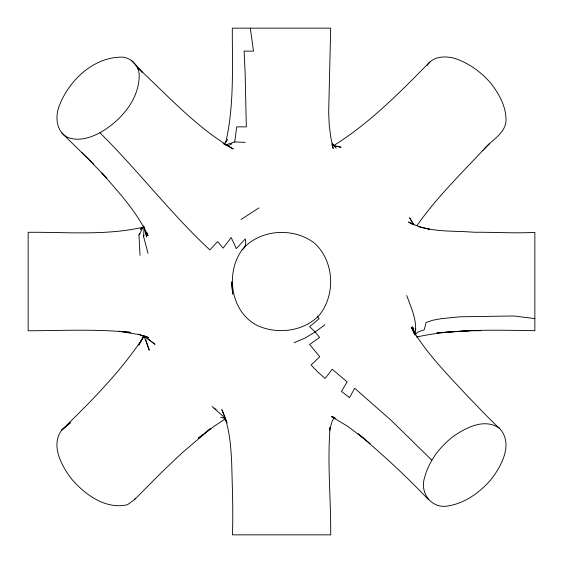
<?xml version="1.0" encoding="UTF-8"?>
<svg xmlns="http://www.w3.org/2000/svg" width="563" height="563" viewBox="0 0 563 563"><rect width="100%" height="100%" fill="white"/><g stroke="black" fill="none" stroke-linecap="round" stroke-linejoin="round"><path stroke-width="0.84" d="M148.027 253.308L143.628 236.741L144.029 227.128M415.325 333.296C417.141 320.023 411.138 307.665 406.725 295.526M330.122 427.458C327.187 463.173 330.981 499.057 330.685 534.85L232.406 534.85C233.342 511.457 232.28 488.044 231.745 464.658C230.921 446.016 229.613 426.817 221.822 409.59L227.163 422.947L222.814 416.05L212.096 406.528M225.77 144.888L234.715 141.953L236.727 126.844L246.334 126.872L245.151 73.486L244.096 51.106L253.498 51.156L250.331 28.15M143.628 236.741L143.882 235.081M330.073 427.359L329.545 430.329L332.205 420.92L334.197 418.119M243.589 248.6L245.355 245.538L245.771 242.174L245.278 238.923L236.305 248.621L231.21 237.516L223.138 248.135L217.607 241.597L209.872 249.937C170.582 213.433 138.062 170.462 99.933 132.784C90.2 137.851 78.56 141.587 67.82 137.435C56.793 132.122 55.146 118.279 58.587 107.716C67.954 80.981 93.768 56.201 123.424 57.152A53.534 30.909 -45 0 1 139.167 73.57C140.081 98.912 120.848 120.841 99.933 132.784M415.149 330.502L415.656 328.848M225.636 142.953C234.384 105.464 232.209 66.385 232.308 28.15L330.678 28.15L328.665 112.832L329.264 125.535L330.903 137.844L333.233 148.491L331.86 144.332M143.72 335.815L138.772 345.119L143.276 337.399C120.538 371.84 91.15 401.328 61.747 430.033C50.367 445.424 61.466 465.636 71.402 478.733C84.844 494.595 105.619 509.796 127.442 504.708L134.508 499.705L161.004 472.927L181.758 453.194L210.379 428.774M499.423 428.274C484.588 417.732 465.608 427.676 452.743 436.839C439.534 447.135 428.872 461.231 424.579 477.586C419.526 492.787 431.455 509.114 447.888 505.961C464.735 503.308 479.233 492.822 490.366 480.338C501.295 466.636 513.956 443.728 499.423 428.274C488.255 418.091 478.156 406.831 467.508 396.113C447.444 374.353 426.107 353.121 411.257 327.279L415.114 334.992M140.032 255.306L138.97 234.996L143.875 225.7M134.508 499.705L135.31 498.192M242.076 249.81C224.996 273.527 230.626 312.789 258.241 325.97C278.059 334.457 303.168 331.431 318.693 315.878C335.928 295.371 334.506 261.38 314.52 243.181C293.379 226.889 259.543 229.106 242.076 249.81L243.033 249.388M417.141 225.334C436.325 197.993 460.196 174.636 482.913 150.321M427.317 65.343C432.736 56.272 444.974 55.765 454.193 58.249C468.522 62.76 481.006 71.86 490.76 83.176C499.472 94.274 506.784 107.674 505.961 122.199C503.892 134.48 491.464 140.173 484.089 149.04M224.489 143.593L227.691 139.497M138.97 234.996L140.11 233.715M429.914 61.839C400.441 91.924 370.44 122.467 334.598 145.029M482.653 150.771L489.402 143.825M415.36 334.401L417.774 332.121L424.256 329.728L426.128 322.5L432.82 320.22L440.913 318.721L460.07 316.793L513.653 315.97L534.85 318.588M202.976 434.552L198.303 438.239L214.313 426.114L225.151 418.978M204.313 433.496L210.316 428.753M324.816 324.837L315.132 331.987L304.963 338.096L294.125 342.747M143.987 226.79L140.37 229.268L141.855 228.501M241.091 219.415L259.008 207.874M231.893 143.783L228.662 145.536L223.194 143.678M143.621 227.107C105.964 235.806 66.554 231.991 28.15 232.294L28.15 330.777C62.359 330.608 96.709 328.898 130.813 332.409L119.187 331.325L138.984 334.584L148.59 337.54L143.748 335.717M416.472 337.054C455.157 328.539 495.454 330.178 534.85 330.692L534.85 232.364C514.624 233.469 494.384 232.104 474.152 232.259C452.188 230.373 428.478 233.019 408.506 221.97L412.939 224.51M457.93 331.361L436.923 332.839L469.633 330.798L480.809 330.678M460.443 331.241L469.633 330.798M234.715 141.953L245.215 142.355M333.831 417.169L332.254 417.021L335.435 418.26M119.187 331.325L120.109 331.431M220.59 417.373L224.848 418.14M334.373 145.93L341.108 147.224L335.14 145.951L333.127 144.67M418.654 226.727L429.47 229.19L427.5 228.74M333.768 417.493L331.354 416.493L347.66 426.297L363.248 437.993M138.815 334.056L145.69 337.533L155.036 344.331L151.7 341.671M224.644 144.438L233.342 148.97C196.649 127.878 168.189 95.865 137.365 67.419L142.749 72.697L131.714 60.741M214.116 408.055L216.136 409.59M147.689 338.469L150.363 340.601M370.18 443.623L358.138 433.848C382.671 454.573 406.423 476.305 428.485 499.67M61.831 133.072L88.497 159.132L106.787 178.211L101.917 173.01C118.983 192.56 137.041 212.026 148.048 235.82L146.922 232.589M81.642 152.453L93.514 164.016M431.8 460.168L391.257 420.434L354.683 388.252L349.503 397.675L341.467 391.348L347.111 381.883L332.233 369.265L325.104 378.427L317.574 371.819L311.093 364.972L319.756 356.731L309.622 344.507L319.629 337.399L315.132 331.987L309.615 326.646L319.087 318.749L317.18 315.949M332.057 143.115L336.153 148.231M413.953 224.897L409.632 217.698L413.376 224.679M413.896 332.775L412.623 326.8L415.269 335.034M143.98 336.055L149.251 350.165L145.676 339.51M144.093 227.128L146.598 237.009L146.028 232.786M413.742 331.297L414.206 333.775M231.597 281.908L232.702 294.104L231.632 282.105M65.716 426.663L61.747 430.033L70.389 422.75L65.716 426.663"/></g></svg>
